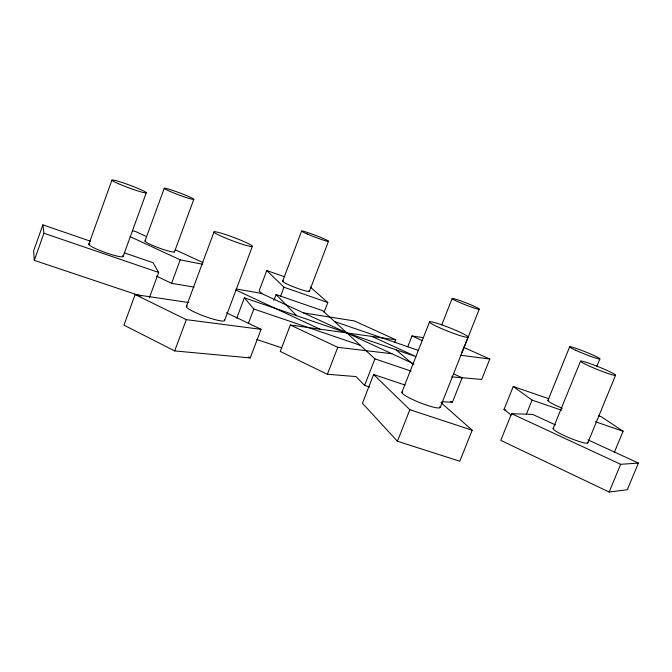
<?xml version="1.0" encoding="UTF-8"?>
<svg xmlns="http://www.w3.org/2000/svg" width="672" height="672" viewBox="0 0 672 672"><rect width="100%" height="100%" fill="white"/><g stroke="black" fill="none" stroke-linecap="round" stroke-linejoin="round"><path stroke-width="1.01" d="M90.502 241.223L42.865 224.851L33.6 250.883L34.28 260.366L141.078 296.125M34.28 260.366L43.949 233.243L42.865 224.851M88.788 244.339L111.913 180.197M123.119 256.427L146.294 192.746M145.018 240.962L164.254 188.278M188.807 302.576L135.148 294.563L123.942 325.164L174.686 350.918L250.253 357.924L261.072 329.33L226.54 312.816M149.352 297.805L158.668 272.446L153.031 262.702L124.244 252.815M174.476 251.882L193.796 199.399A15.8 1.1 20.5 0 0 172.754 190.42A15.8 1.1 20.5 0 0 170.596 191.646A15.8 1.1 20.5 0 0 193.796 199.399M156.509 276.15L171.57 283.332L180.222 259.871L202.558 264.247M186.388 306.424L214.015 231.941M174.686 350.918L186.304 319.645L261.072 329.33M224.549 320.62L252.361 246.414A20.496 1.789 20.6 0 0 224.834 234.31A20.496 1.789 20.6 0 0 222.432 236.72A20.496 1.789 20.6 0 0 252.361 246.414M236.737 318.167L244.39 297.805L415.859 356.572L371.977 336.437M284.432 276.738L266.784 270.539L259.14 290.816L261.912 293.832M248.329 323.576L253.823 309.002L244.39 297.805M273.916 300.342L276.1 294.58L322.896 310.775L374.926 358.856L411.096 371.112M282.677 281.072L301.627 231.008M280.417 296.654L283.979 287.238L266.784 270.539M394.624 342.619L395.741 339.763L290.338 325.021L280.266 351.473L327.382 374.279L356.017 376.58L364.602 385.4L369.583 387.047M309.473 291.203L328.516 241.248M324.08 312.236L327.81 302.518L310.262 287.02M327.382 374.279L337.772 347.323L391.885 353.732M364.602 385.4L374.926 358.856M405.166 385.073L373.615 374.514L362.426 403.234L397.421 441.252L459.791 461.227L472.189 430.223L440.95 402.62M407.786 346.702L411.986 335.966L423.343 337.663M401.89 392.272L429.492 321.98M441.798 324.803L452.147 298.519M397.421 441.252L409.853 409.71L373.615 374.514M440.185 407.492L468.082 337.142A20.74 1.924 21.5 0 0 440.017 324.265A20.74 1.924 21.5 0 0 438.295 327.172A20.74 1.924 21.5 0 0 468.082 337.142M462.202 352.12L479.212 309.221A14.566 1.025 21.4 0 0 460.034 300.644A14.566 1.025 21.4 0 0 457.859 301.694A14.566 1.025 21.4 0 0 479.212 309.221M441.924 401.73L452.399 402.268L462.126 377.79L453.625 373.892M463.462 347.273L489.804 359.024L481.639 379.487L460.152 377.496M511.232 415.103L504.008 409.45L513.24 386.509L548.898 398.756M555.568 424.948L532.72 414.431L511.543 413.666L500.783 440.362L609.16 492.038L627.312 489.737L638.4 463.084L587.941 439.858M526.31 414.389L532.081 400.117L513.24 386.509M547.949 400.336L569.688 346.769M553.123 428.459L580.541 361.124M596.761 366.517L599.894 358.848M587.756 442.966L615.544 375.32A18.9 1.47 21.9 0 0 590.629 363.804A18.9 1.47 21.9 0 0 588.017 365.484A18.9 1.47 21.9 0 0 615.544 375.32M614.309 452.458L623.087 431.214L601.406 416.8L598.433 415.775M609.16 492.038L620.659 464.302L638.4 463.084M451.794 376.841L462.126 377.79M460.706 355.261L489.804 359.024M303.534 312.9L354.438 320.956L395.741 339.763M171.57 283.332L194.074 287.104M236.132 288.96L261.173 293.32L413.876 363.896M132.334 230.765L135.324 231.412L146.756 236.678M409.853 409.71L472.189 430.223M256.771 339.511L281.442 347.752M504.008 409.45L505.991 410.113M253.823 309.002L360.217 345.265M43.949 233.243L158.668 272.446M532.081 400.117L561.758 410.256M595.392 421.747L623.087 431.214M334.522 321.518L418.076 350.297M283.979 287.238L327.81 302.518M411.986 335.966L422.327 340.628M175.35 249.841L202.986 262.567M130.032 236.586L180.222 259.871M511.543 413.666L620.659 464.302M235.897 290.018L319.88 329.154M290.338 325.021L337.772 347.323M450.517 401.386L452.399 402.268M135.148 294.563L186.304 319.645M248.405 357.008L250.253 357.924M395.9 349.726L413.423 364.61M276.1 294.58L296.646 315.714M308.918 290.573A14.339 1.487 20.8 0 1 295.772 287.692A14.339 1.487 20.8 0 1 283.382 280.921M462.101 351.649A14.515 1.52 21.5 0 1 461.882 352.212M562.229 408.223A16.204 1.831 22.2 0 1 548.831 400.176M587.63 442.21A18.791 2.444 22.5 0 1 568.957 437.69A18.791 2.444 22.5 0 1 554.047 428.14M439.883 406.501A20.605 3.066 21.7 0 1 420 402.713A20.605 3.066 21.7 0 1 402.755 391.751M224.347 319.704A20.37 2.965 20.2 0 1 204.044 316.1A20.37 2.965 20.2 0 1 187.354 305.945M122.615 255.612A18.22 2.285 19.7 0 1 104.773 252.336A18.22 2.285 19.7 0 1 90.023 243.818M174.342 251.345A15.725 1.739 20.1 0 1 159.608 248.178A15.725 1.739 20.1 0 1 145.253 240.803M307.255 234.007A14.398 0.924 20.9 0 0 328.465 241.366A14.398 0.924 20.9 0 0 309.481 233.15A14.398 0.924 20.9 0 0 307.255 234.007M575.753 350.272A16.288 1.159 21.8 0 0 599.802 358.974A16.288 1.159 21.8 0 0 578.76 349.322A16.288 1.159 21.8 0 0 575.753 350.272M118.541 183.75A18.32 1.411 20.3 0 0 146.135 192.889A18.32 1.411 20.3 0 0 122.623 182.675A18.32 1.411 20.3 0 0 118.541 183.75"/></g></svg>
